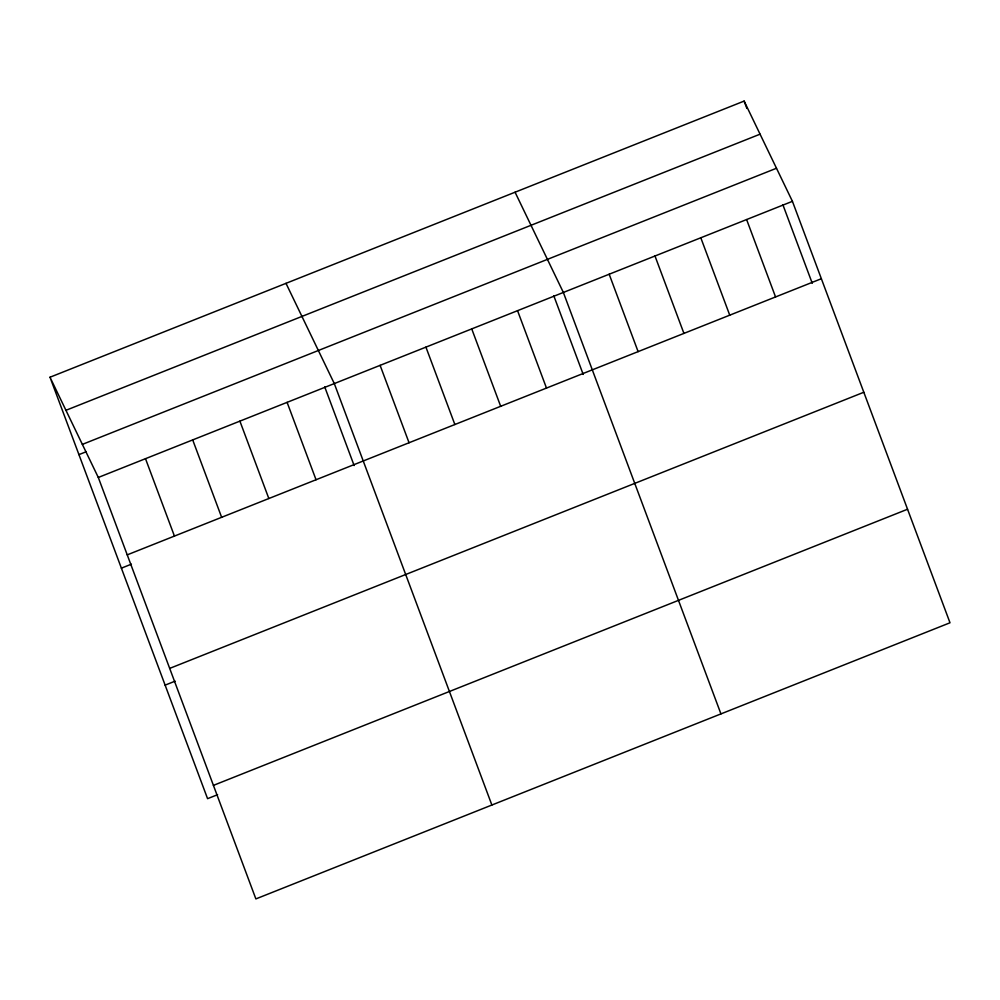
<?xml version="1.0" encoding="UTF-8"?>
<svg xmlns="http://www.w3.org/2000/svg" width="1000" height="1000" viewBox="0 0 1000 1000"><rect width="100%" height="100%" fill="white"/><g stroke="black" fill="none" stroke-linecap="round" stroke-linejoin="round"><path stroke-width="1.5" d="M50 377.225L744.125 101.088L792.425 201.325L950 622.775L255.875 898.913L98.3 477.463L50 377.225L207.575 798.675L217.587 794.688M65.938 410.312L760.062 134.175M82.362 444.387L776.488 168.25M78.938 454.625L86.088 451.788M98.3 477.463L792.425 201.325M127.238 554.862L821.363 278.725M121.388 568.162L131.4 564.175M169.688 668.4L863.812 392.262M165.125 685.138L175.138 681.15M213.425 785.375L907.55 509.237M515.062 192.213L563.362 292.45L720.938 713.9M286 283.337L334.3 383.575L491.875 805.025M744.125 101.088L746.862 108.4M782.862 204.688L812.25 283.288M746.612 219.55L775.55 296.95M700.8 237.775L729.737 315.175M654.987 256L683.925 333.4M609.175 274.225L638.112 351.625M553.8 295.812L583.188 374.412M517.55 310.675L546.487 388.075M471.737 328.9L500.675 406.3M425.925 347.125L454.862 424.525M380.112 365.35L409.05 442.75M324.738 386.938L354.125 465.538M287.1 402.35L316.038 479.75M239.9 421.138L268.837 498.525M192.7 439.913L221.637 517.312M145.5 458.688L174.438 536.087"/></g></svg>
